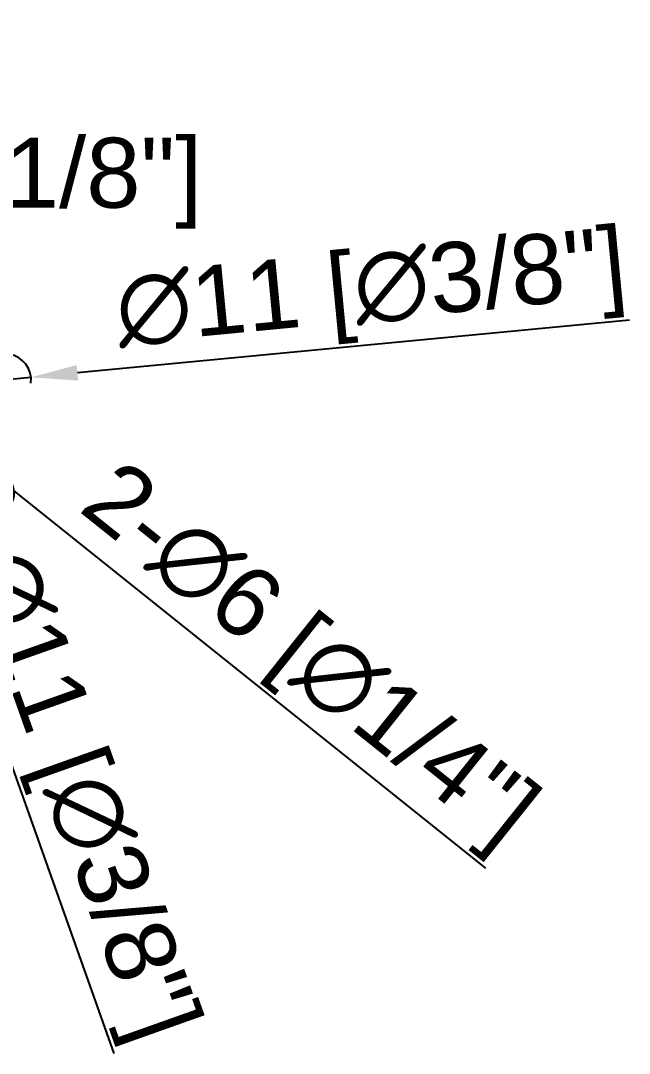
# Model space of a CAD drawing. Header units: millimetres. Extents: x 620 to 19791, y 2539 to 6969.
# Drawn here: x 12882.7 to 13013.3, y 3187.6 to 3409.1 of the extents above; entities that cross this region are included whole.
import ezdxf

# ---------------------------------------------------------------- set-up
doc = ezdxf.new("R2010")
doc.units = ezdxf.units.MM
doc.styles.get("Standard").update_dxf_attribs({"font": 'arial.ttf'})
doc.dimstyles.new('ISO-25', dxfattribs={"dimtxt": 15, "dimasz": 10, "dimexe": 1.25, "dimexo": 0.625, "dimtad": 1, "dimtxsty": 'Standard', "dimcen": 2.5, "dimadec": 0, "dimazin": 0, "dimtfac": 1, "dimtmove": 0, "dimatfit": 3, "dimfxl": 1, "dimarcsym": 0})

# ---------------------------------------------------------------- blocks, each defined once
blk = doc.blocks.new('*D43')
at = {"color": 0, "lineweight": -2, "transparency": 16777216}
for p, q in [((12851.44, 3332.71), (12851.44, 3365.13)), ((12861.44, 3363.88), (12869.64, 3363.88)), ((12879.64, 3332.71), (12879.64, 3365.13))]:
    blk.add_line(p, q, dxfattribs=at)
at = {"color": 0, "transparency": 16777216}
for points in [[(12861.44, 3365.55), (12861.44, 3362.21), (12851.44, 3363.88)], [(12869.64, 3365.55), (12869.64, 3362.21), (12879.64, 3363.88)]]:
    blk.add_solid(points, dxfattribs=at)
at = {"layer": 'Defpoints', "color": 0, "transparency": 16777216}
for p in [(12879.64, 3363.88), (12851.44, 3332.08), (12879.64, 3332.08)]:
    blk.add_point(p, dxfattribs=at)
at = {"color": 0, "lineweight": 5, "transparency": 16777216, "insert": (12865.54, 3374.22), "char_height": 15, "attachment_point": 5}
blk.add_mtext('28,2 [1 1/8"]', dxfattribs=at)
blk = doc.blocks.new('*D44')
at = {"color": 0, "lineweight": -2, "transparency": 16777216}
for p, q in [((12841.29, 3340.2), (12833.48, 3346.44)), ((12849.1, 3333.95), (12853.79, 3330.21)), ((12982.54, 3227.28), (12861.6, 3323.96))]:
    blk.add_line(p, q, dxfattribs=at)
at = {"color": 0, "transparency": 16777216}
for points in [[(12842.33, 3341.5), (12840.25, 3338.9), (12849.1, 3333.95)], [(12862.64, 3325.26), (12860.56, 3322.66), (12853.79, 3330.21)]]:
    blk.add_solid(points, dxfattribs=at)
at = {"layer": 'Defpoints', "color": 0, "transparency": 16777216}
for p in [(12849.1, 3333.95), (12853.79, 3330.21)]:
    blk.add_point(p, dxfattribs=at)
at = {"color": 0, "lineweight": 5, "transparency": 16777216, "insert": (12943.71, 3271.74), "char_height": 15, "attachment_point": 5, "rotation": 321.3595}
blk.add_mtext('2-∅6 [∅1/4"]', dxfattribs=at)
blk = doc.blocks.new('*D45')
at = {"color": 0, "lineweight": -2, "transparency": 16777216}
for p, q in [((12846.26, 3346.69), (12842.91, 3356.11)), ((12849.6, 3337.26), (12853.28, 3326.9)), ((12902.75, 3187.57), (12856.63, 3317.47))]:
    blk.add_line(p, q, dxfattribs=at)
at = {"color": 0, "transparency": 16777216}
for points in [[(12847.83, 3347.24), (12844.69, 3346.13), (12849.6, 3337.26)], [(12858.2, 3318.03), (12855.06, 3316.92), (12853.28, 3326.9)]]:
    blk.add_solid(points, dxfattribs=at)
at = {"layer": 'Defpoints', "color": 0, "transparency": 16777216}
for p in [(12849.6, 3337.26), (12853.28, 3326.9)]:
    blk.add_point(p, dxfattribs=at)
at = {"color": 0, "lineweight": 5, "transparency": 16777216, "insert": (12891.24, 3251.32), "char_height": 15, "attachment_point": 5, "rotation": 289.5487}
blk.add_mtext('2-∅11 [∅3/8"]', dxfattribs=at)
blk = doc.blocks.new('*D48')
at = {"color": 0, "lineweight": -2, "transparency": 16777216}
for p, q in [((13013.31, 3344.89), (12894.87, 3333.56)), ((12873.97, 3331.56), (12884.92, 3332.6)), ((12864.01, 3330.6), (12854.06, 3329.65))]:
    blk.add_line(p, q, dxfattribs=at)
blk.add_arc((12879.44, 3332.08), 5.5, 352.4454, 81.4052, dxfattribs=at)
at = {"color": 0, "transparency": 16777216}
for points in [[(12894.71, 3335.22), (12895.03, 3331.9), (12884.92, 3332.6)], [(12863.85, 3332.26), (12864.17, 3328.94), (12873.97, 3331.56)]]:
    blk.add_solid(points, dxfattribs=at)
at = {"layer": 'Defpoints', "color": 0, "transparency": 16777216}
for p in [(12884.92, 3332.6), (12873.97, 3331.56)]:
    blk.add_point(p, dxfattribs=at)
at = {"color": 0, "lineweight": 5, "transparency": 16777216, "insert": (12958.07, 3350.14), "char_height": 15, "attachment_point": 5, "rotation": 5.4671}
blk.add_mtext('∅11 [∅3/8"]', dxfattribs=at)

msp = doc.modelspace()

# ---------------------------------------------------------------- dimensions: what is measured, and where the dimension line sits
at = {"lineweight": 5}
dim = msp.add_linear_dim(base=(12879.64233, 3363.88131), p1=(12851.44233, 3332.08025), p2=(12879.64233, 3332.08025), dimstyle='ISO-25', dxfattribs=at)
dim.commit()
dim.dimension.update_dxf_attribs({"geometry": '*D43', "text_midpoint": (12865.54233, 3363.88131), "dimtype": 160})
dim = msp.add_diameter_dim_2p(p1=(12873.96735, 3331.55624), p2=(12884.91731, 3332.60427), dimstyle='ISO-25', dxfattribs=at)
dim.commit()
dim.dimension.update_dxf_attribs({"geometry": '*D48', "text_midpoint": (12958.0706, 3350.13714)})
dim = msp.add_diameter_dim_2p(p1=(12849.60198, 3337.26322), p2=(12853.28267, 3326.89729), text='2-<>', dimstyle='ISO-25', dxfattribs=at)
dim.commit()
dim.dimension.update_dxf_attribs({"geometry": '*D45', "text_midpoint": (12891.24372, 3251.31797)})
dim = msp.add_diameter_dim_2p(p1=(12849.09909, 3333.95355), p2=(12853.78556, 3330.20696), text='2-<>', dimstyle='ISO-25', dxfattribs=at)
dim.commit()
dim.dimension.update_dxf_attribs({"geometry": '*D44', "text_midpoint": (12937.16015, 3263.55333), "dimtype": 163})

doc.saveas('drawing.dxf')
